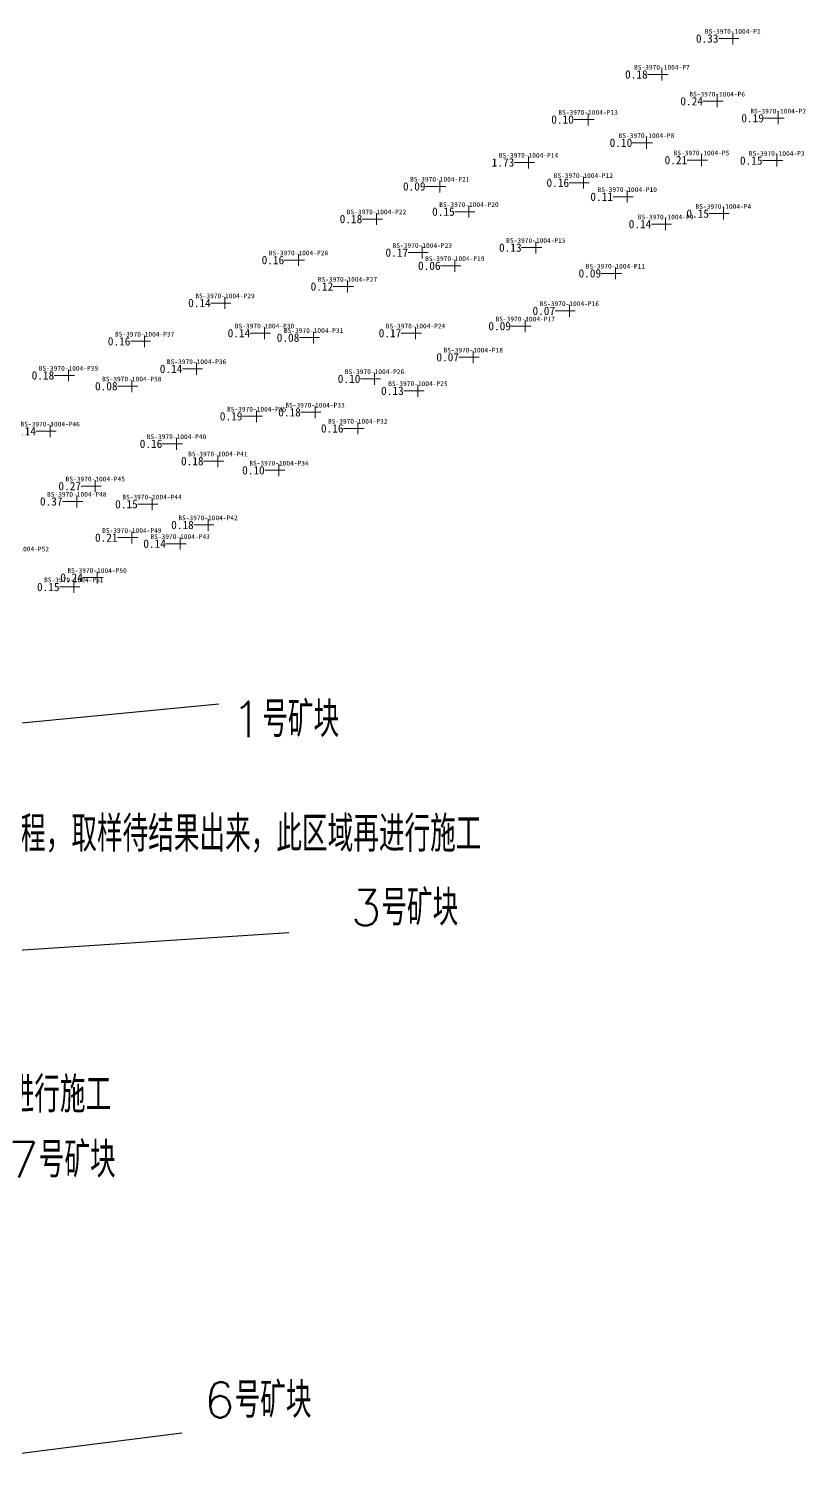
# Model space of a CAD drawing. Header units: inches. Extents: x 469761 to 469956, y 4349708 to 4349833.
# Drawn here: x 469891.3 to 469956.5, y 4349711.4 to 4349833.3 of the extents above; entities that cross this region are included whole.
import ezdxf
from ezdxf.enums import TextEntityAlignment as Align

# ---------------------------------------------------------------- set-up
doc = ezdxf.new("R2010")
doc.units = ezdxf.units.IN
doc.header["$MEASUREMENT"] = 0
for name, color, linetype, lineweight in [('点', 7, 'Continuous', 0), ('线条', 7, 'Continuous', 0), ('钻孔', 7, 'Continuous', 0)]:
    doc.layers.add(name, color=color, linetype=linetype, lineweight=lineweight)
doc.styles.add('3dmine_textStyle_2', font='simsunb.ttf', dxfattribs={"height": 1})
doc.styles.add('Standard_Shx', font='txt.shx', dxfattribs={"bigfont": 'gbcbig.shx'})

msp = doc.modelspace()

# ---------------------------------------------------------------- hatches: boundary and pattern name
at = {"layer": '钻孔', "linetype": 'Continuous', "lineweight": 0, "true_color": 0x808080, "extrusion": (0, 1, 0)}
for points in [[(-469951.62, 3960.13), (-469950.62, 3960.13), (-469950.62, 3971.13), (-469951.62, 3971.13)], [(-469945.65, 3959.65), (-469944.65, 3959.65), (-469944.65, 3971.65), (-469945.65, 3971.65)], [(-469950.31, 3959.6), (-469949.31, 3959.6), (-469949.31, 3971.6), (-469950.31, 3971.6)], [(-469939.43, 3959.74), (-469938.43, 3959.74), (-469938.43, 3971.74), (-469939.43, 3971.74)], [(-469955.45, 3960.43), (-469954.45, 3960.43), (-469954.45, 3971.43), (-469955.45, 3971.43)], [(-469944.35, 3959.65), (-469943.35, 3959.65), (-469943.35, 3971.65), (-469944.35, 3971.65)], [(-469948.98, 3959.51), (-469947.98, 3959.51), (-469947.98, 3971.51), (-469948.98, 3971.51)], [(-469955.33, 3960.41), (-469954.33, 3960.41), (-469954.33, 3971.41), (-469955.33, 3971.41)], [(-469926.93, 3959.87), (-469925.93, 3959.87), (-469925.93, 3971.87), (-469926.93, 3971.87)], [(-469939.03, 3959.71), (-469938.03, 3959.71), (-469938.03, 3971.71), (-469939.03, 3971.71)], [(-469942.73, 3959.68), (-469941.73, 3959.68), (-469941.73, 3971.68), (-469942.73, 3971.68)], [(-469929.39, 3959.96), (-469928.39, 3959.96), (-469928.39, 3971.96), (-469929.39, 3971.96)], [(-469950.83, 3960.27), (-469949.83, 3960.27), (-469949.83, 3971.27), (-469950.83, 3971.27)], [(-469921.6, 3959.84), (-469920.6, 3959.84), (-469920.6, 3971.84), (-469921.6, 3971.84)], [(-469945.96, 3959.58), (-469944.96, 3959.58), (-469944.96, 3971.58), (-469945.96, 3971.58)], [(-469935.03, 3959.72), (-469934.03, 3959.72), (-469934.03, 3971.72), (-469935.03, 3971.72)], [(-469915.02, 3959.6), (-469914.02, 3959.6), (-469914.02, 3971.6), (-469915.02, 3971.6)], [(-469925.46, 3959.81), (-469924.46, 3959.81), (-469924.46, 3971.81), (-469925.46, 3971.81)], [(-469928.2, 3959.75), (-469927.2, 3959.75), (-469927.2, 3971.75), (-469928.2, 3971.75)], [(-469941.73, 3959.51), (-469940.73, 3959.51), (-469940.73, 3971.51), (-469941.73, 3971.51)], [(-469919.15, 3959.68), (-469918.15, 3959.68), (-469918.15, 3971.68), (-469919.15, 3971.68)], [(-469908.83, 3959.66), (-469907.83, 3959.66), (-469907.83, 3971.66), (-469908.83, 3971.66)], [(-469937.85, 3959.56), (-469936.85, 3959.56), (-469936.85, 3971.56), (-469937.85, 3971.56)], [(-469912.16, 3959.57), (-469911.16, 3959.57), (-469911.16, 3971.57), (-469912.16, 3971.57)], [(-469924.89, 3959.75), (-469923.89, 3959.75), (-469923.89, 3971.75), (-469924.89, 3971.75)], [(-469934.13, 3959.61), (-469933.13, 3959.61), (-469933.13, 3971.61), (-469934.13, 3971.61)], [(-469902.06, 3960.22), (-469901.06, 3960.22), (-469901.06, 3972.22), (-469902.06, 3972.22)], [(-469916.3, 3959.61), (-469915.3, 3959.61), (-469915.3, 3971.61), (-469916.3, 3971.61)], [(-469929.75, 3959.66), (-469928.75, 3959.66), (-469928.75, 3971.66), (-469929.75, 3971.66)], [(-469895.64, 3960.43), (-469894.64, 3960.43), (-469894.64, 3972.43), (-469895.64, 3972.43)], [(-469906.44, 3959.9), (-469905.44, 3959.9), (-469905.44, 3971.9), (-469906.44, 3971.9)], [(-469900.98, 3960.34), (-469899.98, 3960.34), (-469899.98, 3972.34), (-469900.98, 3972.34)], [(-469921.44, 3959.64), (-469920.44, 3959.64), (-469920.44, 3971.64), (-469921.44, 3971.64)], [(-469925.09, 3959.56), (-469924.09, 3959.56), (-469924.09, 3971.56), (-469925.09, 3971.56)], [(-469911.5, 3959.85), (-469910.5, 3959.85), (-469910.5, 3971.85), (-469911.5, 3971.85)], [(-469916.42, 3959.68), (-469915.42, 3959.68), (-469915.42, 3971.68), (-469916.42, 3971.68)], [(-469894.1, 3960.43), (-469893.1, 3960.43), (-469893.1, 3972.43), (-469894.1, 3972.43)], [(-469920.02, 3959.7), (-469919.02, 3959.7), (-469919.02, 3971.7), (-469920.02, 3971.7)], [(-469904.75, 3960.14), (-469903.75, 3960.14), (-469903.75, 3972.14), (-469904.75, 3972.14)], [(-469908.23, 3960.07), (-469907.23, 3960.07), (-469907.23, 3972.07), (-469908.23, 3972.07)], [(-469913.38, 3960.05), (-469912.38, 3960.05), (-469912.38, 3972.05), (-469913.38, 3972.05)], [(-469897.9, 3959.55), (-469896.9, 3959.55), (-469896.9, 3972.55), (-469897.9, 3972.55)], [(-469896.34, 3959.6), (-469895.34, 3959.6), (-469895.34, 3972.6), (-469896.34, 3972.6)], [(-469902.68, 3959.51), (-469901.68, 3959.51), (-469901.68, 3972.51), (-469902.68, 3972.51)], [(-469907.4, 3960.18), (-469906.4, 3960.18), (-469906.4, 3972.18), (-469907.4, 3972.18)], [(-469900.98, 3959.79), (-469899.98, 3959.79), (-469899.98, 3972.79), (-469900.98, 3972.79)], [(-469905.05, 3960.43), (-469904.05, 3960.43), (-469904.05, 3972.43), (-469905.05, 3972.43)], [(-469891.5, 3959.58), (-469890.5, 3959.58), (-469890.5, 3972.58), (-469891.5, 3972.58)], [(-469898.05, 3959.74), (-469897.05, 3959.74), (-469897.05, 3972.74), (-469898.05, 3972.74)], [(-469896.09, 3959.53), (-469895.09, 3959.53), (-469895.09, 3972.53), (-469896.09, 3972.53)]]:
    msp.add_hatch(color=8, dxfattribs=at).paths.add_polyline_path(points, flags=0)
at = {"layer": '钻孔', "linetype": 'Continuous', "lineweight": 0, "true_color": 0xff0000, "extrusion": (0, 1, 0)}
msp.add_hatch(color=1, dxfattribs=at).paths.add_polyline_path([(-469934.41, 3960.03), (-469933.41, 3960.03), (-469933.41, 3972.03), (-469934.41, 3972.03)], flags=0)

# ---------------------------------------------------------------- linework, layer by layer
for p, q in [((469871.36, 4349772.95), (469907.31, 4349776.43)), ((469843.91, 4349752.63), (469913.21, 4349757.14)), ((469875.98, 4349711.4, 3969.32), (469904.2, 4349714.97))]:
    msp.add_line(p, q)
at = {"layer": '点', "color": 138, "linetype": 'Continuous', "lineweight": 0, "true_color": 0x004c4c}
for points, elevation in [([(469951.12, 4349832.51), (469950.12, 4349832.51)], 3971.13), ([(469950.62, 4349832.01), (469950.62, 4349833.01)], 3971.13), ([(469944.65, 4349828.98), (469944.65, 4349829.98)], 3971.65), ([(469945.15, 4349829.48), (469944.15, 4349829.48)], 3971.65), ([(469949.81, 4349827.22), (469948.81, 4349827.22)], 3971.6), ([(469949.31, 4349826.72), (469949.31, 4349827.72)], 3971.6), ([(469938.43, 4349825.18), (469938.43, 4349826.18)], 3971.74), ([(469954.45, 4349825.29), (469954.45, 4349826.29)], 3971.43), ([(469938.93, 4349825.68), (469937.93, 4349825.68)], 3971.74), ([(469954.95, 4349825.79), (469953.95, 4349825.79)], 3971.43), ([(469943.85, 4349823.72), (469942.85, 4349823.72)], 3971.65), ([(469943.35, 4349823.22), (469943.35, 4349824.22)], 3971.65), ([(469933.41, 4349821.56), (469933.41, 4349822.56)], 3972.03), ([(469948.48, 4349822.26), (469947.48, 4349822.26)], 3971.51), ([(469947.98, 4349821.76), (469947.98, 4349822.76)], 3971.51), ([(469954.83, 4349822.22), (469953.83, 4349822.22)], 3971.41), ([(469954.33, 4349821.72), (469954.33, 4349822.72)], 3971.41), ([(469933.91, 4349822.06), (469932.91, 4349822.06)], 3972.03), ([(469926.43, 4349820.04), (469925.43, 4349820.04)], 3971.87), ([(469925.93, 4349819.54), (469925.93, 4349820.54)], 3971.87), ([(469938.53, 4349820.35), (469937.53, 4349820.35)], 3971.71), ([(469938.03, 4349819.85), (469938.03, 4349820.85)], 3971.71), ([(469942.23, 4349819.17), (469941.23, 4349819.17)], 3971.68), ([(469941.73, 4349818.67), (469941.73, 4349819.67)], 3971.68), ([(469920.6, 4349816.79), (469920.6, 4349817.79)], 3971.84), ([(469928.89, 4349817.91), (469927.89, 4349817.91)], 3971.96), ([(469928.39, 4349817.41), (469928.39, 4349818.41)], 3971.96), ([(469944.96, 4349816.36), (469944.96, 4349817.36)], 3971.58), ([(469950.33, 4349817.75), (469949.33, 4349817.75)], 3971.27), ([(469949.83, 4349817.25), (469949.83, 4349818.25)], 3971.27), ([(469921.1, 4349817.29), (469920.1, 4349817.29)], 3971.84), ([(469945.46, 4349816.86), (469944.46, 4349816.86)], 3971.58), ([(469924.46, 4349813.96), (469924.46, 4349814.96)], 3971.81), ([(469934.53, 4349814.88), (469933.53, 4349814.88)], 3971.72), ([(469934.03, 4349814.38), (469934.03, 4349815.38)], 3971.72), ([(469914.52, 4349813.83), (469913.52, 4349813.83)], 3971.6), ([(469914.02, 4349813.33), (469914.02, 4349814.33)], 3971.6), ([(469924.96, 4349814.46), (469923.96, 4349814.46)], 3971.81), ([(469927.2, 4349812.85), (469927.2, 4349813.85)], 3971.75), ([(469927.7, 4349813.35), (469926.7, 4349813.35)], 3971.75), ([(469941.24, 4349812.71), (469940.24, 4349812.71)], 3971.51), ([(469940.74, 4349812.21), (469940.74, 4349813.21)], 3971.51), ([(469918.65, 4349811.6), (469917.65, 4349811.6)], 3971.68), ([(469918.15, 4349811.1), (469918.15, 4349812.1)], 3971.68), ([(469908.33, 4349810.21), (469907.33, 4349810.21)], 3971.66), ([(469907.83, 4349809.71), (469907.83, 4349810.71)], 3971.66), ([(469936.85, 4349809.05), (469936.85, 4349810.05)], 3971.56), ([(469937.35, 4349809.55), (469936.35, 4349809.55)], 3971.56), ([(469911.66, 4349807.67), (469910.66, 4349807.67)], 3971.57), ([(469911.16, 4349807.17), (469911.16, 4349808.17)], 3971.57), ([(469915.3, 4349806.79), (469915.3, 4349807.79)], 3971.61), ([(469924.39, 4349807.67), (469923.39, 4349807.67)], 3971.75), ([(469923.89, 4349807.17), (469923.89, 4349808.17)], 3971.75), ([(469933.63, 4349808.26), (469932.63, 4349808.26)], 3971.61), ([(469933.13, 4349807.76), (469933.13, 4349808.76)], 3971.61), ([(469901.56, 4349806.98), (469900.56, 4349806.98)], 3972.22), ([(469901.06, 4349806.48), (469901.06, 4349807.48)], 3972.22), ([(469915.8, 4349807.29), (469914.8, 4349807.29)], 3971.61), ([(469905.44, 4349804.16), (469905.44, 4349805.16)], 3971.9), ([(469929.25, 4349805.64), (469928.25, 4349805.64)], 3971.66), ([(469928.75, 4349805.14), (469928.75, 4349806.14)], 3971.66), ([(469895.14, 4349804.11), (469894.14, 4349804.11)], 3972.43), ([(469894.64, 4349803.61), (469894.64, 4349804.61)], 3972.43), ([(469905.94, 4349804.66), (469904.94, 4349804.66)], 3971.9), ([(469920.44, 4349803.32), (469920.44, 4349804.32)], 3971.64), ([(469900.48, 4349803.2), (469899.48, 4349803.2)], 3972.34), ([(469899.98, 4349802.7), (469899.98, 4349803.7)], 3972.34), ([(469920.94, 4349803.82), (469919.94, 4349803.82)], 3971.64), ([(469924.59, 4349802.81), (469923.59, 4349802.81)], 3971.56), ([(469924.09, 4349802.31), (469924.09, 4349803.31)], 3971.56), ([(469915.42, 4349800.5), (469915.42, 4349801.5)], 3971.68), ([(469911, 4349800.66), (469910, 4349800.66)], 3971.85), ([(469910.5, 4349800.16), (469910.5, 4349801.16)], 3971.85), ([(469915.92, 4349801), (469914.92, 4349801)], 3971.68), ([(469893.6, 4349799.4), (469892.6, 4349799.4)], 3972.43), ([(469893.1, 4349798.9), (469893.1, 4349799.9)], 3972.43), ([(469919.52, 4349799.64), (469918.52, 4349799.64)], 3971.7), ([(469919.02, 4349799.14), (469919.02, 4349800.14)], 3971.7), ([(469904.25, 4349798.34), (469903.25, 4349798.34)], 3972.14), ([(469903.75, 4349797.84), (469903.75, 4349798.84)], 3972.14), ([(469907.73, 4349796.88), (469906.73, 4349796.88)], 3972.07), ([(469907.23, 4349796.38), (469907.23, 4349797.38)], 3972.07), ([(469912.38, 4349795.61), (469912.38, 4349796.61)], 3972.05), ([(469912.88, 4349796.11), (469911.88, 4349796.11)], 3972.05), ([(469897.4, 4349794.77), (469896.4, 4349794.77)], 3972.55), ([(469896.9, 4349794.27), (469896.9, 4349795.27)], 3972.55), ([(469895.84, 4349793.48), (469894.84, 4349793.48)], 3972.6), ([(469895.34, 4349792.98), (469895.34, 4349793.98)], 3972.6), ([(469902.18, 4349793.25), (469901.18, 4349793.25)], 3972.51), ([(469901.68, 4349792.75), (469901.68, 4349793.75)], 3972.51), ([(469906.4, 4349791), (469906.4, 4349792)], 3972.18), ([(469899.98, 4349789.93), (469899.98, 4349790.93)], 3972.79), ([(469906.9, 4349791.5), (469905.9, 4349791.5)], 3972.18), ([(469900.48, 4349790.43), (469899.48, 4349790.43)], 3972.79), ([(469904.55, 4349789.92), (469903.55, 4349789.92)], 3972.43), ([(469904.05, 4349789.42), (469904.05, 4349790.42)], 3972.43), ([(469897.55, 4349787.06), (469896.55, 4349787.06)], 3972.74), ([(469897.05, 4349786.56), (469897.05, 4349787.56)], 3972.74), ([(469895.59, 4349786.27), (469894.59, 4349786.27)], 3972.53), ([(469895.09, 4349785.77), (469895.09, 4349786.77)], 3972.53)]:
    msp.add_lwpolyline(points, dxfattribs=dict(at, elevation=elevation))
at = {"layer": '线条', "color": 138, "linetype": 'Continuous', "lineweight": 0, "true_color": 0x004c4c}
for points, elevation in [([(469950.62, 4349832.51), (469950.62, 4349832.51), (469950.62, 4349832.51)], 3971.13), ([(469944.65, 4349829.48), (469944.65, 4349829.48), (469944.65, 4349829.48)], 3971.65), ([(469949.31, 4349827.22), (469949.31, 4349827.22), (469949.31, 4349827.22)], 3971.6), ([(469938.43, 4349825.68), (469938.43, 4349825.68), (469938.43, 4349825.68)], 3971.74), ([(469954.45, 4349825.79), (469954.45, 4349825.79), (469954.45, 4349825.79)], 3971.43), ([(469943.35, 4349823.72), (469943.35, 4349823.72), (469943.35, 4349823.72)], 3971.65), ([(469947.98, 4349822.26), (469947.98, 4349822.26), (469947.98, 4349822.26)], 3971.51), ([(469954.33, 4349822.22), (469954.33, 4349822.22), (469954.33, 4349822.22)], 3971.41), ([(469933.41, 4349822.06), (469933.41, 4349822.06), (469933.41, 4349822.06)], 3972.03), ([(469925.93, 4349820.04), (469925.93, 4349820.04), (469925.93, 4349820.04)], 3971.87), ([(469938.03, 4349820.35), (469938.03, 4349820.35), (469938.03, 4349820.35)], 3971.71), ([(469941.73, 4349819.17), (469941.73, 4349819.17), (469941.73, 4349819.17)], 3971.68), ([(469928.39, 4349817.91), (469928.39, 4349817.91), (469928.39, 4349817.91)], 3971.96), ([(469949.83, 4349817.75), (469949.83, 4349817.75), (469949.83, 4349817.75)], 3971.27), ([(469920.6, 4349817.29), (469920.6, 4349817.29), (469920.6, 4349817.29)], 3971.84), ([(469944.96, 4349816.86), (469944.96, 4349816.86), (469944.96, 4349816.86)], 3971.58), ([(469934.03, 4349814.88), (469934.03, 4349814.88), (469934.03, 4349814.88)], 3971.72), ([(469914.02, 4349813.83), (469914.02, 4349813.83), (469914.02, 4349813.83)], 3971.6), ([(469924.46, 4349814.46), (469924.46, 4349814.46), (469924.46, 4349814.46)], 3971.81), ([(469927.2, 4349813.35), (469927.2, 4349813.35), (469927.2, 4349813.35)], 3971.75), ([(469940.74, 4349812.71), (469940.74, 4349812.71), (469940.74, 4349812.71)], 3971.51), ([(469918.15, 4349811.6), (469918.15, 4349811.6), (469918.15, 4349811.6)], 3971.68), ([(469907.83, 4349810.21), (469907.83, 4349810.21), (469907.83, 4349810.21)], 3971.66), ([(469936.85, 4349809.55), (469936.85, 4349809.55), (469936.85, 4349809.55)], 3971.56), ([(469911.16, 4349807.67), (469911.16, 4349807.67), (469911.16, 4349807.67)], 3971.57), ([(469923.89, 4349807.67), (469923.89, 4349807.67), (469923.89, 4349807.67)], 3971.75), ([(469933.13, 4349808.26), (469933.13, 4349808.26), (469933.13, 4349808.26)], 3971.61), ([(469901.06, 4349806.98), (469901.06, 4349806.98), (469901.06, 4349806.98)], 3972.22), ([(469915.3, 4349807.29), (469915.3, 4349807.29), (469915.3, 4349807.29)], 3971.61), ([(469928.75, 4349805.64), (469928.75, 4349805.64), (469928.75, 4349805.64)], 3971.66), ([(469894.64, 4349804.11), (469894.64, 4349804.11), (469894.64, 4349804.11)], 3972.43), ([(469905.44, 4349804.66), (469905.44, 4349804.66), (469905.44, 4349804.66)], 3971.9), ([(469899.98, 4349803.2), (469899.98, 4349803.2), (469899.98, 4349803.2)], 3972.34), ([(469920.44, 4349803.82), (469920.44, 4349803.82), (469920.44, 4349803.82)], 3971.64), ([(469924.09, 4349802.81), (469924.09, 4349802.81), (469924.09, 4349802.81)], 3971.56), ([(469910.5, 4349800.66), (469910.5, 4349800.66), (469910.5, 4349800.66)], 3971.85), ([(469915.42, 4349801), (469915.42, 4349801), (469915.42, 4349801)], 3971.68), ([(469893.1, 4349799.4), (469893.1, 4349799.4), (469893.1, 4349799.4)], 3972.43), ([(469919.02, 4349799.64), (469919.02, 4349799.64), (469919.02, 4349799.64)], 3971.7), ([(469903.75, 4349798.34), (469903.75, 4349798.34), (469903.75, 4349798.34)], 3972.14), ([(469907.23, 4349796.88), (469907.23, 4349796.88), (469907.23, 4349796.88)], 3972.07), ([(469912.38, 4349796.11), (469912.38, 4349796.11), (469912.38, 4349796.11)], 3972.05), ([(469896.9, 4349794.77), (469896.9, 4349794.77), (469896.9, 4349794.77)], 3972.55), ([(469895.34, 4349793.48), (469895.34, 4349793.48), (469895.34, 4349793.48)], 3972.6), ([(469901.68, 4349793.25), (469901.68, 4349793.25), (469901.68, 4349793.25)], 3972.51), ([(469906.4, 4349791.5), (469906.4, 4349791.5), (469906.4, 4349791.5)], 3972.18), ([(469899.98, 4349790.43), (469899.98, 4349790.43), (469899.98, 4349790.43)], 3972.79), ([(469904.05, 4349789.92), (469904.05, 4349789.92), (469904.05, 4349789.92)], 3972.43), ([(469897.05, 4349787.06), (469897.05, 4349787.06), (469897.05, 4349787.06)], 3972.74), ([(469895.09, 4349786.27), (469895.09, 4349786.27), (469895.09, 4349786.27)], 3972.53)]:
    msp.add_lwpolyline(points, dxfattribs=dict(at, elevation=elevation))
at = {"layer": '钻孔', "color": 8, "linetype": 'Continuous', "lineweight": 0, "true_color": 0x808080}
for points, elevation in [([(469950.62, 4349832.51), (469949.42, 4349832.51)], 3971.13), ([(469950.62, 4349832.51), (469949.42, 4349832.51)], 3960.13), ([(469944.65, 4349829.48), (469943.45, 4349829.48)], 3971.65), ([(469944.65, 4349829.48), (469943.45, 4349829.48)], 3959.65), ([(469949.31, 4349827.22), (469948.11, 4349827.22)], 3971.6), ([(469949.31, 4349827.22), (469948.11, 4349827.22)], 3959.6), ([(469938.43, 4349825.68), (469937.23, 4349825.68)], 3971.74), ([(469938.43, 4349825.68), (469937.23, 4349825.68)], 3959.74), ([(469954.45, 4349825.79), (469953.25, 4349825.79)], 3971.43), ([(469954.45, 4349825.79), (469953.25, 4349825.79)], 3960.43), ([(469943.35, 4349823.72), (469942.15, 4349823.72)], 3971.65), ([(469943.35, 4349823.72), (469942.15, 4349823.72)], 3959.65), ([(469947.98, 4349822.26), (469946.78, 4349822.26)], 3971.51), ([(469947.98, 4349822.26), (469946.78, 4349822.26)], 3959.51), ([(469954.33, 4349822.22), (469953.13, 4349822.22)], 3971.41), ([(469954.33, 4349822.22), (469953.13, 4349822.22)], 3960.41), ([(469925.93, 4349820.04), (469924.73, 4349820.04)], 3971.87), ([(469925.93, 4349820.04), (469924.73, 4349820.04)], 3959.87), ([(469938.03, 4349820.35), (469936.83, 4349820.35)], 3971.71), ([(469938.03, 4349820.35), (469936.83, 4349820.35)], 3959.71), ([(469941.73, 4349819.17), (469940.53, 4349819.17)], 3971.68), ([(469941.73, 4349819.17), (469940.53, 4349819.17)], 3959.68), ([(469928.39, 4349817.91), (469927.19, 4349817.91)], 3971.96), ([(469928.39, 4349817.91), (469927.19, 4349817.91)], 3959.96), ([(469949.83, 4349817.75), (469948.62, 4349817.75)], 3971.27), ([(469949.83, 4349817.75), (469948.62, 4349817.75)], 3960.27), ([(469920.6, 4349817.29), (469919.4, 4349817.29)], 3971.84), ([(469920.6, 4349817.29), (469919.4, 4349817.29)], 3959.84), ([(469944.96, 4349816.86), (469943.76, 4349816.86)], 3971.58), ([(469944.96, 4349816.86), (469943.76, 4349816.86)], 3959.58), ([(469934.03, 4349814.88), (469932.83, 4349814.88)], 3971.72), ([(469934.03, 4349814.88), (469932.83, 4349814.88)], 3959.72), ([(469914.02, 4349813.83), (469912.82, 4349813.83)], 3971.6), ([(469914.02, 4349813.83), (469912.82, 4349813.83)], 3959.6), ([(469924.46, 4349814.46), (469923.26, 4349814.46)], 3971.81), ([(469924.46, 4349814.46), (469923.26, 4349814.46)], 3959.81), ([(469927.2, 4349813.35), (469926, 4349813.35)], 3971.75), ([(469927.2, 4349813.35), (469926, 4349813.35)], 3959.75), ([(469940.73, 4349812.71), (469939.53, 4349812.71)], 3971.51), ([(469940.73, 4349812.71), (469939.53, 4349812.71)], 3959.51), ([(469918.15, 4349811.6), (469916.95, 4349811.6)], 3971.68), ([(469918.15, 4349811.6), (469916.95, 4349811.6)], 3959.68), ([(469907.83, 4349810.21), (469906.63, 4349810.21)], 3971.66), ([(469907.83, 4349810.21), (469906.63, 4349810.21)], 3959.66), ([(469936.85, 4349809.55), (469935.65, 4349809.55)], 3971.56), ([(469936.85, 4349809.55), (469935.65, 4349809.55)], 3959.56), ([(469911.16, 4349807.67), (469909.96, 4349807.67)], 3971.57), ([(469911.16, 4349807.67), (469909.96, 4349807.67)], 3959.57), ([(469923.89, 4349807.67), (469922.69, 4349807.67)], 3971.75), ([(469923.89, 4349807.67), (469922.69, 4349807.67)], 3959.75), ([(469933.13, 4349808.26), (469931.93, 4349808.26)], 3971.61), ([(469933.13, 4349808.26), (469931.93, 4349808.26)], 3959.61), ([(469901.06, 4349806.98), (469899.86, 4349806.98)], 3972.22), ([(469901.06, 4349806.98), (469899.86, 4349806.98)], 3960.22), ([(469915.3, 4349807.29), (469914.1, 4349807.29)], 3971.61), ([(469915.3, 4349807.29), (469914.1, 4349807.29)], 3959.61), ([(469928.75, 4349805.64), (469927.55, 4349805.64)], 3971.66), ([(469928.75, 4349805.64), (469927.55, 4349805.64)], 3959.66), ([(469894.64, 4349804.11), (469893.44, 4349804.11)], 3972.43), ([(469894.64, 4349804.11), (469893.44, 4349804.11)], 3960.43), ([(469905.44, 4349804.66), (469904.24, 4349804.66)], 3971.9), ([(469905.44, 4349804.66), (469904.24, 4349804.66)], 3959.9), ([(469899.98, 4349803.2), (469898.78, 4349803.2)], 3972.34), ([(469899.98, 4349803.2), (469898.78, 4349803.2)], 3960.34), ([(469920.44, 4349803.82), (469919.24, 4349803.82)], 3971.64), ([(469920.44, 4349803.82), (469919.24, 4349803.82)], 3959.64), ([(469924.09, 4349802.81), (469922.89, 4349802.81)], 3971.56), ([(469924.09, 4349802.81), (469922.89, 4349802.81)], 3959.56), ([(469910.5, 4349800.66), (469909.3, 4349800.66)], 3971.85), ([(469910.5, 4349800.66), (469909.3, 4349800.66)], 3959.85), ([(469915.42, 4349801), (469914.22, 4349801)], 3971.68), ([(469915.42, 4349801), (469914.22, 4349801)], 3959.68), ([(469893.1, 4349799.4), (469891.9, 4349799.4)], 3972.43), ([(469893.1, 4349799.4), (469891.9, 4349799.4)], 3960.43), ([(469919.02, 4349799.64), (469917.82, 4349799.64)], 3971.7), ([(469919.02, 4349799.64), (469917.82, 4349799.64)], 3959.7), ([(469903.75, 4349798.34), (469902.55, 4349798.34)], 3972.14), ([(469903.75, 4349798.34), (469902.55, 4349798.34)], 3960.14), ([(469907.23, 4349796.88), (469906.03, 4349796.88)], 3972.07), ([(469907.23, 4349796.88), (469906.03, 4349796.88)], 3960.07), ([(469912.38, 4349796.11), (469911.18, 4349796.11)], 3972.05), ([(469912.38, 4349796.11), (469911.18, 4349796.11)], 3960.05), ([(469896.9, 4349794.77), (469895.7, 4349794.77)], 3972.55), ([(469896.9, 4349794.77), (469895.7, 4349794.77)], 3959.55), ([(469895.34, 4349793.48), (469894.14, 4349793.48)], 3972.6), ([(469895.34, 4349793.48), (469894.14, 4349793.48)], 3959.6), ([(469901.68, 4349793.25), (469900.48, 4349793.25)], 3972.51), ([(469901.68, 4349793.25), (469900.48, 4349793.25)], 3959.51), ([(469906.4, 4349791.5), (469905.2, 4349791.5)], 3972.18), ([(469906.4, 4349791.5), (469905.2, 4349791.5)], 3960.18), ([(469899.98, 4349790.43), (469898.78, 4349790.43)], 3972.79), ([(469899.98, 4349790.43), (469898.78, 4349790.43)], 3959.79), ([(469904.05, 4349789.92), (469902.85, 4349789.92)], 3972.43), ([(469904.05, 4349789.92), (469902.85, 4349789.92)], 3960.43), ([(469897.05, 4349787.06), (469895.85, 4349787.06)], 3972.74), ([(469897.05, 4349787.06), (469895.85, 4349787.06)], 3959.74), ([(469895.09, 4349786.27), (469893.89, 4349786.27)], 3972.53), ([(469895.09, 4349786.27), (469893.89, 4349786.27)], 3959.53)]:
    msp.add_lwpolyline(points, dxfattribs=dict(at, elevation=elevation))
at = {"layer": '钻孔', "color": 1, "linetype": 'Continuous', "lineweight": 0, "true_color": 0xff0000}
for elevation in [3972.03, 3960.03]:
    msp.add_lwpolyline([(469933.41, 4349822.06), (469932.21, 4349822.06)], dxfattribs=dict(at, elevation=elevation))

# ---------------------------------------------------------------- texts
at = {"char_height": 3, "attachment_point": 1, "style": 'Standard_Shx'}
for s, width, insert in [('1号矿块', 16.2062, (469908.4, 4349776.62)), ('缺工程，取样待结果出来，此区域再进行施工', 47.1801, (469886.24, 4349766.95)), ('3号矿块', 19.1804, (469918.44, 4349760.73)), ('缺工程，取样待结果出来，此区域再进行施工', 47.1801, (469855.04, 4349744.97)), ('7号矿块', 20.5193, (469889.57, 4349739.48)), ('6号矿块', 14.3481, (469906.07, 4349719.22))]:
    msp.add_mtext_dynamic_manual_height_columns(s, width=width, gutter_width=1, heights=[0], dxfattribs=dict(at, insert=insert))
at = {"layer": '钻孔', "color": 138, "linetype": 'Continuous', "lineweight": 0, "true_color": 0x004c4c, "style": '3dmine_textStyle_2'}
for s, p in [('BS-3970-1004-P1', (469950.62, 4349832.91, 3971.13)), ('BS-3970-1004-P7', (469944.65, 4349829.88, 3971.65)), ('BS-3970-1004-P6', (469949.31, 4349827.62, 3971.6)), ('BS-3970-1004-P13', (469938.43, 4349826.08, 3971.74)), ('BS-3970-1004-P2', (469954.45, 4349826.19, 3971.43)), ('BS-3970-1004-P8', (469943.35, 4349824.12, 3971.65)), ('BS-3970-1004-P14', (469933.41, 4349822.46, 3972.03)), ('BS-3970-1004-P5', (469947.98, 4349822.66, 3971.51)), ('BS-3970-1004-P3', (469954.33, 4349822.62, 3971.41)), ('BS-3970-1004-P12', (469938.03, 4349820.75, 3971.71)), ('BS-3970-1004-P21', (469925.93, 4349820.44, 3971.87)), ('BS-3970-1004-P10', (469941.73, 4349819.57, 3971.68)), ('BS-3970-1004-P20', (469928.39, 4349818.31, 3971.96)), ('BS-3970-1004-P4', (469949.83, 4349818.15, 3971.27)), ('BS-3970-1004-P22', (469920.6, 4349817.69, 3971.84)), ('BS-3970-1004-P9', (469944.96, 4349817.26, 3971.58)), ('BS-3970-1004-P23', (469924.46, 4349814.86, 3971.81)), ('BS-3970-1004-P15', (469934.03, 4349815.28, 3971.72)), ('BS-3970-1004-P28', (469914.02, 4349814.23, 3971.6)), ('BS-3970-1004-P19', (469927.2, 4349813.75, 3971.75)), ('BS-3970-1004-P11', (469940.73, 4349813.11, 3971.51)), ('BS-3970-1004-P27', (469918.15, 4349812, 3971.68)), ('BS-3970-1004-P29', (469907.83, 4349810.61, 3971.66)), ('BS-3970-1004-P16', (469936.85, 4349809.95, 3971.56)), ('BS-3970-1004-P17', (469933.13, 4349808.66, 3971.61)), ('BS-3970-1004-P37', (469901.06, 4349807.38, 3972.22)), ('BS-3970-1004-P30', (469911.16, 4349808.07, 3971.57)), ('BS-3970-1004-P31', (469915.3, 4349807.69, 3971.61)), ('BS-3970-1004-P24', (469923.89, 4349808.07, 3971.75)), ('BS-3970-1004-P18', (469928.75, 4349806.04, 3971.66)), ('BS-3970-1004-P36', (469905.44, 4349805.06, 3971.9)), ('BS-3970-1004-P39', (469894.64, 4349804.51, 3972.43)), ('BS-3970-1004-P38', (469899.98, 4349803.6, 3972.34)), ('BS-3970-1004-P26', (469920.44, 4349804.22, 3971.64)), ('BS-3970-1004-P25', (469924.09, 4349803.21, 3971.56)), ('BS-3970-1004-P35', (469910.5, 4349801.06, 3971.85)), ('BS-3970-1004-P33', (469915.42, 4349801.4, 3971.68)), ('BS-3970-1004-P32', (469919.02, 4349800.04, 3971.7)), ('BS-3970-1004-P46', (469893.1, 4349799.8, 3972.43)), ('BS-3970-1004-P40', (469903.75, 4349798.74, 3972.14)), ('BS-3970-1004-P41', (469907.23, 4349797.28, 3972.07)), ('BS-3970-1004-P34', (469912.38, 4349796.51, 3972.05)), ('BS-3970-1004-P45', (469896.9, 4349795.17, 3972.55)), ('BS-3970-1004-P48', (469895.34, 4349793.88, 3972.6)), ('BS-3970-1004-P44', (469901.68, 4349793.65, 3972.51)), ('BS-3970-1004-P42', (469906.4, 4349791.9, 3972.18)), ('BS-3970-1004-P49', (469899.98, 4349790.83, 3972.79)), ('BS-3970-1004-P43', (469904.05, 4349790.32, 3972.43)), ('BS-3970-1004-P52', (469890.5, 4349789.27, 3972.58)), ('BS-3970-1004-P51', (469895.09, 4349786.67, 3972.53)), ('BS-3970-1004-P50', (469897.05, 4349787.46, 3972.74))]:
    msp.add_text(s, height=0.4, dxfattribs=at).set_placement(p, align=Align.CENTER)
at = {"layer": '钻孔', "color": 8, "linetype": 'Continuous', "lineweight": 0, "true_color": 0x808080, "style": '3dmine_textStyle_2'}
for s, p in [('0.33', (469949.42, 4349832.51, 3965.63)), ('0.18', (469943.45, 4349829.48, 3965.65)), ('0.24', (469948.11, 4349827.22, 3965.6)), ('0.10', (469937.23, 4349825.68, 3965.74)), ('0.19', (469953.25, 4349825.79, 3965.93)), ('0.10', (469942.15, 4349823.72, 3965.65)), ('0.21', (469946.78, 4349822.26, 3965.51)), ('0.15', (469953.13, 4349822.22, 3965.91)), ('0.09', (469924.73, 4349820.04, 3965.87)), ('0.16', (469936.83, 4349820.35, 3965.71)), ('0.11', (469940.53, 4349819.17, 3965.68)), ('0.18', (469919.4, 4349817.29, 3965.84)), ('0.15', (469927.19, 4349817.91, 3965.96)), ('0.15', (469948.62, 4349817.75, 3965.77)), ('0.14', (469943.76, 4349816.86, 3965.58)), ('0.13', (469932.83, 4349814.88, 3965.72)), ('0.16', (469912.82, 4349813.83, 3965.6)), ('0.17', (469923.26, 4349814.46, 3965.81)), ('0.06', (469926, 4349813.35, 3965.75)), ('0.09', (469939.53, 4349812.71, 3965.51)), ('0.12', (469916.95, 4349811.6, 3965.68)), ('0.14', (469906.63, 4349810.21, 3965.66)), ('0.07', (469935.65, 4349809.55, 3965.56)), ('0.14', (469909.96, 4349807.67, 3965.57)), ('0.08', (469914.1, 4349807.29, 3965.61)), ('0.17', (469922.69, 4349807.67, 3965.75)), ('0.09', (469931.93, 4349808.26, 3965.61)), ('0.16', (469899.86, 4349806.98, 3966.22)), ('0.07', (469927.55, 4349805.64, 3965.66)), ('0.18', (469893.44, 4349804.11, 3966.43)), ('0.14', (469904.24, 4349804.66, 3965.9)), ('0.10', (469919.24, 4349803.82, 3965.64)), ('0.08', (469898.78, 4349803.2, 3966.34)), ('0.13', (469922.89, 4349802.81, 3965.56)), ('0.19', (469909.3, 4349800.66, 3965.85)), ('0.18', (469914.22, 4349801, 3965.68)), ('0.14', (469891.9, 4349799.4, 3966.43)), ('0.16', (469917.82, 4349799.64, 3965.7)), ('0.16', (469902.55, 4349798.34, 3966.14)), ('0.18', (469906.03, 4349796.88, 3966.07)), ('0.10', (469911.18, 4349796.11, 3966.05)), ('0.27', (469895.7, 4349794.77, 3966.05)), ('0.37', (469894.14, 4349793.48, 3966.1)), ('0.15', (469900.48, 4349793.25, 3966.01)), ('0.18', (469905.2, 4349791.5, 3966.18)), ('0.21', (469898.78, 4349790.43, 3966.29)), ('0.14', (469902.85, 4349789.92, 3966.43)), ('0.24', (469895.85, 4349787.06, 3966.24)), ('0.15', (469893.89, 4349786.27, 3966.03))]:
    msp.add_text(s, height=0.7, dxfattribs=at).set_placement(p, align=Align.MIDDLE_RIGHT)
at = {"layer": '钻孔', "color": 1, "linetype": 'Continuous', "lineweight": 0, "true_color": 0xff0000, "style": '3dmine_textStyle_2'}
msp.add_text('1.73', height=0.7, dxfattribs=at).set_placement((469932.21, 4349822.06, 3966.03), align=Align.MIDDLE_RIGHT)

doc.saveas('drawing.dxf')
